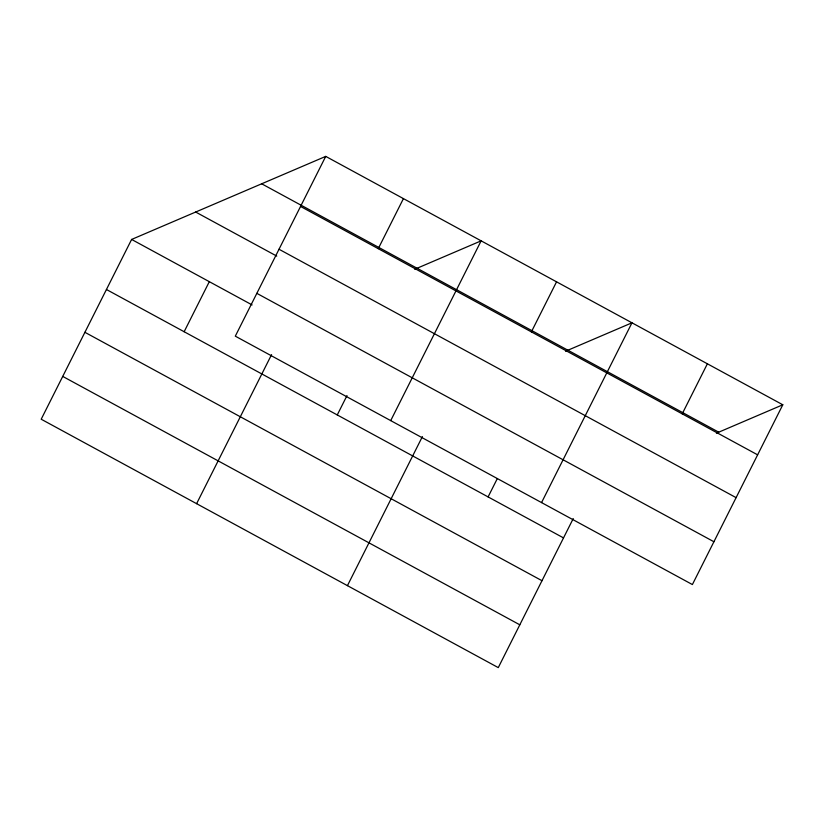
<?xml version="1.0" encoding="UTF-8"?>
<svg xmlns="http://www.w3.org/2000/svg" width="824" height="824" viewBox="0 0 824 824"><rect width="100%" height="100%" fill="white"/><g stroke="black" fill="none" stroke-linecap="round" stroke-linejoin="round"><path stroke-width="1.24" d="M325.727 156.385L235.303 336.161L692.387 584.556L782.8 404.78L325.727 156.385L131.613 239.444L41.2 419.22L498.273 667.615L573.246 518.564M184.143 331.732L209.317 281.674M196.606 503.67L271.57 354.619M378.247 248.673L403.43 198.615M337.263 414.946L346.986 395.602M390.71 420.611L481.134 240.845L414.719 269.263M347.44 585.648L422.403 436.586M531.367 331.887L556.55 281.829M488.096 496.913L497.253 478.713M541.553 502.589L631.967 322.812L565.552 351.23M682.21 413.854L707.383 363.796M716.386 433.197L782.8 404.78M261.672 183.793L718.744 432.188M300.544 206.443L757.627 454.838M279.017 249.25L736.1 497.644M195.669 212.036L276.751 256.099M256.841 293.354L713.914 541.749M131.613 239.444L252.113 304.932M106.44 289.502L563.513 537.897M84.913 332.309L541.986 580.704M62.727 376.413L519.81 624.808"/></g></svg>
